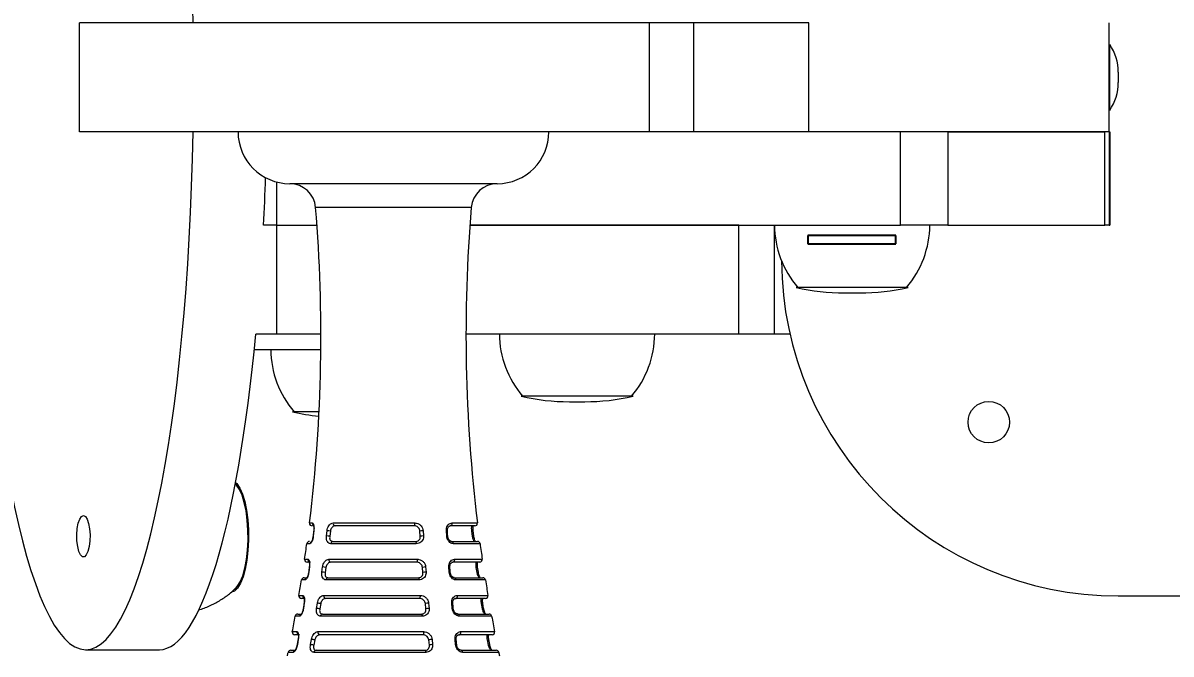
# Model space of a CAD drawing. Header units: millimetres. Extents: x -2841 to 1849, y -2169 to 1822.
# Drawn here: x -402.9 to -181.3, y 60.3 to 182 of the extents above; entities that cross this region are included whole.
import ezdxf

# ---------------------------------------------------------------- set-up
doc = ezdxf.new("R2010")
doc.units = ezdxf.units.MM
for name, color, linetype in [('DIKOM_ОБЪЕКТ', 7, 'Continuous'), ('DIKOM_РАЗМЕР_ЗОНА', 7, 'Continuous'), ('DIKOM_РАЗМЕР_ОБЪЕКТА', 7, 'Continuous')]:
    doc.layers.add(name, color=color, linetype=linetype)
doc.styles.add('style1', font='arialbd.ttf', dxfattribs={"width": 0.8})
doc.dimstyles.new('1-50', dxfattribs={"dimtxt": 300, "dimasz": 200, "dimexe": 100, "dimexo": 0, "dimgap": 100, "dimtad": 1, "dimtxsty": 'style1', "dimcen": 200, "dimclrd": 7, "dimclre": 7, "dimclrt": 7, "dimadec": 1, "dimazin": 2, "dimtfac": 1, "dimtmove": 0, "dimatfit": 2, "dimfxl": 0, "dimlwd": 25, "dimlwe": 18, "dimarcsym": 0})

# ---------------------------------------------------------------- blocks, each defined once
blk = doc.blocks.new('*D2')
at = {"layer": 'Defpoints', "color": 0, "transparency": 16777216}
for p in [(-2051.16, 161.89), (1848.84, 161.89), (1848.84, -2068.87)]:
    blk.add_point(p, dxfattribs=at)
at = {"layer": 'DIKOM_РАЗМЕР_ЗОНА', "color": 7, "lineweight": 18, "transparency": 16777216}
for p, q in [((-2051.16, 161.89), (-2051.16, -2168.87)), ((1848.84, 161.89), (1848.84, -2168.87))]:
    blk.add_line(p, q, dxfattribs=at)
at = {"layer": 'DIKOM_РАЗМЕР_ЗОНА', "color": 7, "lineweight": 25, "transparency": 16777216}
blk.add_line((-1851.16, -2068.87), (1648.84, -2068.87), dxfattribs=at)
at = {"layer": 'DIKOM_РАЗМЕР_ЗОНА', "color": 7, "transparency": 16777216}
for points in [[(-1851.16, -2035.53), (-1851.16, -2102.2), (-2051.16, -2068.87)], [(1648.84, -2035.53), (1648.84, -2102.2), (1848.84, -2068.87)]]:
    blk.add_solid(points, dxfattribs=at)
at = {"layer": 'DIKOM_РАЗМЕР_ЗОНА', "color": 7, "transparency": 16777216, "insert": (-151.16, -1815.59), "char_height": 300, "attachment_point": 5, "style": 'style1'}
blk.add_mtext('{\\fArial|b0|i0|c204|p34;3940}', dxfattribs=at)
blk = doc.blocks.new('*D4')
at = {"layer": 'Defpoints', "color": 0, "transparency": 16777216}
for p in [(-534.23, 182), (408.39, 182), (408.39, -497.87)]:
    blk.add_point(p, dxfattribs=at)
at = {"layer": 'DIKOM_РАЗМЕР_ОБЪЕКТА', "color": 7, "lineweight": 18, "transparency": 16777216}
for p, q in [((-534.23, 182), (-534.23, -597.87)), ((408.39, 182), (408.39, -597.87))]:
    blk.add_line(p, q, dxfattribs=at)
at = {"layer": 'DIKOM_РАЗМЕР_ОБЪЕКТА', "color": 7, "lineweight": 25, "transparency": 16777216}
blk.add_line((-334.23, -497.87), (208.39, -497.87), dxfattribs=at)
at = {"layer": 'DIKOM_РАЗМЕР_ОБЪЕКТА', "color": 7, "transparency": 16777216}
for points in [[(-334.23, -464.53), (-334.23, -531.2), (-534.23, -497.87)], [(208.39, -464.53), (208.39, -531.2), (408.39, -497.87)]]:
    blk.add_solid(points, dxfattribs=at)
at = {"layer": 'DIKOM_РАЗМЕР_ОБЪЕКТА', "color": 7, "transparency": 16777216, "insert": (-43.67, -244.7), "char_height": 300, "attachment_point": 5, "style": 'style1'}
blk.add_mtext('{\\fArial|b0|i0|c204|p34;940}', dxfattribs=at)
blk = doc.blocks.new('*D5')
at = {"layer": 'Defpoints', "color": 0, "transparency": 16777216}
for p in [(-317.14, 297.01), (-840.32, 45.99), (-312.85, 45.99)]:
    blk.add_point(p, dxfattribs=at)
at = {"layer": 'DIKOM_РАЗМЕР_ОБЪЕКТА', "color": 7, "lineweight": 25, "transparency": 16777216}
for p, q in [((-840.32, 497.01), (-840.32, 697.01)), ((-840.32, 297.01), (-840.32, 45.99)), ((-840.32, -154.01), (-840.32, -354.01))]:
    blk.add_line(p, q, dxfattribs=at)
at = {"layer": 'DIKOM_РАЗМЕР_ОБЪЕКТА', "color": 7, "lineweight": 18, "transparency": 16777216}
for p, q in [((-317.14, 297.01), (-940.32, 297.01)), ((-312.85, 45.99), (-940.32, 45.99))]:
    blk.add_line(p, q, dxfattribs=at)
at = {"layer": 'DIKOM_РАЗМЕР_ОБЪЕКТА', "color": 7, "transparency": 16777216}
for points in [[(-873.66, 497.01), (-806.99, 497.01), (-840.32, 297.01)], [(-873.66, -154.01), (-806.99, -154.01), (-840.32, 45.99)]]:
    blk.add_solid(points, dxfattribs=at)
at = {"layer": 'DIKOM_РАЗМЕР_ОБЪЕКТА', "color": 7, "transparency": 16777216, "insert": (-1093.5, 171.5), "char_height": 300, "attachment_point": 5, "rotation": 90, "style": 'style1'}
blk.add_mtext('{\\fArial|b0|i0|c204|p34;260}', dxfattribs=at)
blk = doc.blocks.new('D0A6')
for p, q in [((1.6, 8.5), (0, 8.5)), ((0, 8.5), (0, -8.5)), ((1.6, -8.5), (1.6, 8.5)), ((0, -8.5), (1.6, -8.5))]:
    blk.add_line(p, q)

msp = doc.modelspace()

# ---------------------------------------------------------------- linework, layer by layer
at = {"layer": 'DIKOM_ОБЪЕКТ', "color": 7, "lineweight": 15}
for p, q in [((-392.031, 161), (-392.031, 182)), ((-391.956, 182), (-392.031, 182)), ((-391.795, 182), (-391.956, 182)), ((-391.549, 182), (-391.795, 182)), ((-391.218, 182), (-391.549, 182)), ((-390.802, 182), (-391.218, 182)), ((-389.71, 182), (-390.802, 182)), ((-388.272, 182), (-389.71, 182)), ((-386.488, 182), (-388.272, 182)), ((-384.354, 182), (-386.488, 182)), ((-381.867, 182), (-384.354, 182)), ((-380.492, 182), (-381.867, 182)), ((-379.028, 182), (-380.492, 182)), ((-377.475, 182), (-379.028, 182)), ((-375.833, 182), (-377.475, 182)), ((-374.102, 182), (-375.833, 182)), ((-372.28, 182), (-374.102, 182)), ((-370.37, 182), (-372.28, 182)), ((-368.368, 182), (-370.37, 182)), ((-366.277, 182), (-368.368, 182)), ((-364.096, 182), (-366.277, 182)), ((-361.823, 182), (-364.096, 182)), ((-359.46, 182), (-361.823, 182)), ((-357.004, 182), (-359.46, 182)), ((-354.457, 182), (-357.004, 182)), ((-349.793, 182), (-354.457, 182)), ((-345.19, 182), (-349.793, 182)), ((-340.649, 182), (-345.19, 182)), ((-336.175, 182), (-340.649, 182)), ((-331.769, 182), (-336.175, 182)), ((-329.591, 182), (-331.769, 182)), ((-327.431, 182), (-329.591, 182)), ((-325.29, 182), (-327.431, 182)), ((-323.166, 182), (-325.29, 182)), ((-321.061, 182), (-323.166, 182)), ((-318.975, 182), (-321.061, 182)), ((-316.909, 182), (-318.975, 182)), ((-314.862, 182), (-316.909, 182)), ((-312.834, 182), (-314.862, 182)), ((-310.827, 182), (-312.834, 182)), ((-308.84, 182), (-310.827, 182)), ((-306.873, 182), (-308.84, 182)), ((-304.927, 182), (-306.873, 182)), ((-303.003, 182), (-304.927, 182)), ((-301.099, 182), (-303.003, 182)), ((-299.218, 182), (-301.099, 182)), ((-297.358, 182), (-299.218, 182)), ((-295.52, 182), (-297.358, 182)), ((-293.705, 182), (-295.52, 182)), ((-291.913, 182), (-293.705, 182)), ((-290.143, 182), (-291.913, 182)), ((-288.398, 182), (-290.143, 182)), ((-287.001, 182), (-288.398, 182)), ((-285.459, 182), (-287.001, 182)), ((-281.956, 182), (-285.459, 182)), ((-281.956, 161), (-281.956, 182)), ((-273.412, 182), (-281.956, 182)), ((-273.412, 161), (-273.412, 182)), ((-273.412, 161), (-273.412, 182)), ((-251.214, 182), (-273.412, 182)), ((-251.214, 161), (-251.214, 182)), ((-193.273, 161), (-193.273, 182)), ((-193.158, 165.138), (-193.158, 177.862)), ((-191.5, 172.5), (-191.5, 170.5)), ((-391.956, 161), (-392.031, 161)), ((-391.795, 161), (-391.956, 161)), ((-391.549, 161), (-391.795, 161)), ((-391.218, 161), (-391.549, 161)), ((-390.802, 161), (-391.218, 161)), ((-389.71, 161), (-390.802, 161)), ((-388.272, 161), (-389.71, 161)), ((-386.488, 161), (-388.272, 161)), ((-384.354, 161), (-386.488, 161)), ((-381.867, 161), (-384.354, 161)), ((-380.492, 161), (-381.867, 161)), ((-379.028, 161), (-380.492, 161)), ((-377.475, 161), (-379.028, 161)), ((-375.833, 161), (-377.475, 161)), ((-374.102, 161), (-375.833, 161)), ((-372.28, 161), (-374.102, 161)), ((-370.37, 161), (-372.28, 161)), ((-368.368, 161), (-370.37, 161)), ((-366.277, 161), (-368.368, 161)), ((-364.096, 161), (-366.277, 161)), ((-361.823, 161), (-364.096, 161)), ((-359.46, 161), (-361.823, 161)), ((-357.004, 161), (-359.46, 161)), ((-354.457, 161), (-357.004, 161)), ((-349.793, 161), (-354.457, 161)), ((-345.19, 161), (-349.793, 161)), ((-340.649, 161), (-345.19, 161)), ((-336.175, 161), (-340.649, 161)), ((-331.769, 161), (-336.175, 161)), ((-329.591, 161), (-331.769, 161)), ((-327.431, 161), (-329.591, 161)), ((-325.29, 161), (-327.431, 161)), ((-323.166, 161), (-325.29, 161)), ((-321.061, 161), (-323.166, 161)), ((-318.975, 161), (-321.061, 161)), ((-316.909, 161), (-318.975, 161)), ((-314.862, 161), (-316.909, 161)), ((-312.834, 161), (-314.862, 161)), ((-310.827, 161), (-312.834, 161)), ((-308.84, 161), (-310.827, 161)), ((-306.873, 161), (-308.84, 161)), ((-304.927, 161), (-306.873, 161)), ((-303.003, 161), (-304.927, 161)), ((-301.099, 161), (-303.003, 161)), ((-299.218, 161), (-301.099, 161)), ((-297.358, 161), (-299.218, 161)), ((-295.52, 161), (-297.358, 161)), ((-293.705, 161), (-295.52, 161)), ((-291.913, 161), (-293.705, 161)), ((-290.143, 161), (-291.913, 161)), ((-288.398, 161), (-290.143, 161)), ((-287.001, 161), (-288.398, 161)), ((-285.459, 161), (-287.001, 161)), ((-281.956, 161), (-285.459, 161)), ((-273.412, 161), (-281.956, 161)), ((-251.214, 161), (-273.412, 161)), ((-251.214, 161), (-273.412, 161)), ((-193.273, 161), (-251.214, 161)), ((-233.519, 143), (-233.519, 161)), ((-224.382, 161), (-224.382, 143)), ((-224.382, 161), (-194.122, 161)), ((-194.122, 143), (-194.122, 161)), ((-193.267, 161), (-193.273, 161)), ((-193.273, 161), (-193.259, 161)), ((-193.259, 161), (-193.259, 143)), ((-193.259, 161), (-193.135, 161)), ((-193.135, 161), (-193.135, 143)), ((-353.91, 143), (-353.91, 151.319)), ((-311.406, 151), (-351.406, 151)), ((-316.389, 146.412), (-346.423, 146.412)), ((-353.91, 143), (-356.474, 143)), ((-353.91, 122), (-353.91, 143)), ((-353.91, 143), (-346.16, 143)), ((-264.763, 143), (-316.651, 143)), ((-316.651, 143), (-233.519, 143)), ((-264.763, 122), (-264.763, 143)), ((-257.872, 122), (-257.872, 143)), ((-224.382, 143), (-233.519, 143)), ((-224.382, 143), (-194.122, 143)), ((-193.259, 143), (-194.122, 143)), ((-193.259, 143), (-193.135, 143)), ((-232.068, 131), (-253.668, 131)), ((-244.343, 129.947), (-241.393, 129.947)), ((-353.91, 122), (-357.976, 122)), ((-345.406, 122), (-353.91, 122)), ((-264.763, 122), (-317.405, 122)), ((-257.872, 122), (-264.763, 122)), ((-254.862, 122), (-257.872, 122)), ((-358.269, 119), (-345.418, 119)), ((-285.166, 110), (-306.766, 110)), ((-297.441, 108.947), (-294.491, 108.947)), ((-345.771, 107), (-350.888, 107)), ((-347.608, 85.561), (-347.074, 85.561)), ((-343.01, 85.561), (-327.281, 85.561)), ((-327.407, 85), (-342.655, 85)), ((-315.699, 85), (-320.444, 85)), ((-320.098, 85.561), (-315.203, 85.561)), ((-346.762, 84.063), (-346.875, 83.065)), ((-344.336, 83.065), (-344.222, 84.063)), ((-343.588, 84), (-343.702, 83)), ((-343.118, 82), (-327.145, 82)), ((-326.223, 83), (-326.287, 84)), ((-325.679, 84.063), (-325.614, 83.065)), ((-321.127, 83.065), (-321.191, 84.063)), ((-321.001, 84.03), (-321.001, 84.032)), ((-320.182, 82), (-315.184, 82)), ((-316.154, 83), (-316.268, 84)), ((-315.9, 83.058), (-316.016, 84.056)), ((-347.536, 81.567), (-348.123, 81.567)), ((-327.015, 81.567), (-343.476, 81.567)), ((-314.688, 81.567), (-319.839, 81.567)), ((-348.545, 78.572), (-347.914, 78.572)), ((-347.437, 78), (-348.05, 78)), ((-343.857, 78.572), (-326.797, 78.572)), ((-326.93, 78), (-343.498, 78)), ((-314.761, 78), (-319.967, 78)), ((-319.627, 78.572), (-314.266, 78.572)), ((-347.617, 77.075), (-347.751, 76.076)), ((-347.651, 77.066), (-347.651, 77.065)), ((-345.217, 76.076), (-345.082, 77.075)), ((-344.447, 77), (-344.581, 76)), ((-325.725, 76), (-325.801, 77)), ((-325.189, 77.075), (-325.113, 76.076)), ((-320.635, 76.076), (-320.71, 77.075)), ((-315.275, 76), (-315.41, 77)), ((-315.022, 76.068), (-315.159, 77.066)), ((-315.026, 76.068), (-315.026, 76.066)), ((-348.46, 74.579), (-349.156, 74.579)), ((-348.662, 75), (-347.986, 75)), ((-326.483, 74.579), (-344.407, 74.579)), ((-344.046, 75), (-326.62, 75)), ((-319.657, 75), (-314.149, 75)), ((-313.655, 74.579), (-319.321, 74.579)), ((-349.651, 71.584), (-348.901, 71.584)), ((-348.428, 71), (-349.158, 71)), ((-344.852, 71.584), (-326.229, 71.584)), ((-326.369, 71), (-344.489, 71)), ((-313.653, 71), (-319.407, 71)), ((-319.073, 71.584), (-313.16, 71.584)), ((-191.5, 71.5), (28.5, 71.5)), ((-348.619, 70.086), (-348.775, 69.088)), ((-348.625, 70.342), (-348.662, 70.076)), ((-348.655, 70.076), (-348.655, 70.075)), ((-346.246, 69.088), (-346.09, 70.086)), ((-345.453, 70), (-345.608, 69)), ((-325.144, 69), (-325.232, 70)), ((-324.616, 70.086), (-324.528, 69.088)), ((-320.058, 69.088), (-320.146, 70.086)), ((-314.248, 69), (-314.404, 70)), ((-313.996, 69.079), (-314.154, 70.077)), ((-314, 69.078), (-314, 69.076)), ((-349.532, 67.591), (-350.359, 67.591)), ((-349.867, 68), (-349.062, 68)), ((-325.867, 67.591), (-345.487, 67.591)), ((-345.122, 68), (-326.011, 68)), ((-319.048, 68), (-312.944, 68)), ((-312.452, 67.591), (-318.719, 67.591)), ((-350.927, 64.596), (-350.037, 64.596)), ((-345.995, 64.596), (-325.578, 64.596)), ((-318.435, 64.596), (-311.884, 64.596)), ((-349.568, 64), (-350.436, 64)), ((-349.771, 63.098), (-349.947, 62.1)), ((-349.809, 63.087), (-349.809, 63.085)), ((-347.423, 62.1), (-347.246, 63.098)), ((-346.608, 63), (-346.785, 62)), ((-325.724, 64), (-345.629, 64)), ((-324.478, 62), (-324.579, 63)), ((-323.959, 63.098), (-323.858, 62.1)), ((-319.398, 62.1), (-319.497, 63.098)), ((-312.375, 64), (-318.762, 64)), ((-313.071, 62), (-313.249, 63)), ((-312.821, 62.089), (-313.001, 63.087)), ((-312.825, 62.088), (-312.825, 62.086)), ((-390.805, 61.116), (-376.593, 61.116)), ((-350.753, 60.602), (-351.734, 60.602)), ((-351.244, 61), (-350.287, 61)), ((-325.167, 60.602), (-346.716, 60.602)), ((-346.347, 61), (-325.318, 61)), ((-318.355, 61), (-311.567, 61)), ((-311.077, 60.602), (-318.033, 60.602))]:
    msp.add_line(p, q, dxfattribs=at)
at = {"layer": 'DIKOM_ОБЪЕКТ', "color": 7, "lineweight": 15, "flags": 128}
for points in [[(-361.925, 93.114), (-361.681, 92.87), (-361.12, 92.044), (-360.618, 90.91), (-360.19, 89.506), (-359.853, 87.881), (-359.617, 86.089), (-359.49, 84.193), (-359.476, 82.256), (-359.577, 80.344)], [(-361.874, 93.381), (-361.648, 93.152), (-361.072, 92.302), (-360.555, 91.136), (-360.115, 89.692), (-359.768, 88.02), (-359.525, 86.178), (-359.394, 84.227), (-359.381, 82.234), (-359.484, 80.268)], [(-361.849, 72.955), (-361.547, 73.293), (-360.998, 74.193), (-360.511, 75.394), (-360.104, 76.854), (-359.789, 78.522), (-359.577, 80.344), (-359.476, 82.256), (-359.49, 84.193), (-359.617, 86.089), (-359.853, 87.881), (-360.19, 89.506), (-360.618, 90.91), (-361.12, 92.044), (-361.681, 92.87), (-361.846, 93.042)], [(-391.249, 87), (-390.872, 86.821), (-390.529, 86.303), (-390.249, 85.491), (-390.059, 84.458), (-389.974, 83.295), (-390.003, 82.106), (-390.143, 80.997), (-390.381, 80.065), (-390.696, 79.394), (-391.061, 79.044), (-391.442, 79.045), (-391.807, 79.398), (-392.122, 80.07), (-392.359, 81.003), (-392.498, 82.114), (-392.526, 83.303), (-392.441, 84.465), (-392.25, 85.497), (-391.97, 86.307), (-391.626, 86.823), (-391.249, 87)], [(-320.098, 85.561), (-320.097, 85.455), (-320.111, 85.351), (-320.14, 85.255), (-320.183, 85.169), (-320.238, 85.097), (-320.301, 85.044), (-320.371, 85.011), (-320.444, 85)], [(-346.875, 83.065), (-346.899, 83.062), (-346.907, 83.057), (-346.907, 83.057)], [(-346.762, 84.063), (-346.785, 84.06), (-346.794, 84.056), (-346.794, 84.056)], [(-327.145, 82), (-327.121, 81.992), (-327.099, 81.968), (-327.077, 81.929), (-327.058, 81.877), (-327.042, 81.812), (-327.029, 81.737), (-327.02, 81.655), (-327.015, 81.567)], [(-359.484, 80.268), (-359.702, 78.394), (-360.026, 76.678), (-360.445, 75.177), (-360.946, 73.942), (-361.51, 73.015), (-362.119, 72.429), (-362.471, 72.258)], [(-359.577, 80.344), (-359.789, 78.522), (-360.104, 76.854), (-360.511, 75.394), (-360.998, 74.193), (-361.547, 73.293), (-362.114, 72.739)], [(-319.627, 78.572), (-319.625, 78.465), (-319.638, 78.36), (-319.666, 78.261), (-319.707, 78.173), (-319.761, 78.1), (-319.824, 78.045), (-319.894, 78.011), (-319.967, 78)], [(-347.751, 76.076), (-347.776, 76.073), (-347.785, 76.068), (-347.785, 76.067)], [(-347.617, 77.075), (-347.641, 77.072), (-347.651, 77.066), (-347.651, 77.066)], [(-320.516, 77.038), (-320.516, 77.038), (-320.526, 77.049), (-320.552, 77.059), (-320.592, 77.066), (-320.645, 77.072), (-320.71, 77.075)], [(-320.44, 76.038), (-320.44, 76.039), (-320.45, 76.051), (-320.476, 76.06), (-320.516, 76.068), (-320.569, 76.073), (-320.635, 76.076)], [(-326.62, 75), (-326.596, 74.992), (-326.572, 74.969), (-326.55, 74.932), (-326.53, 74.88), (-326.513, 74.818), (-326.499, 74.745), (-326.489, 74.664), (-326.483, 74.579)], [(-319.073, 71.584), (-319.069, 71.476), (-319.081, 71.368), (-319.107, 71.268), (-319.148, 71.178), (-319.201, 71.103), (-319.264, 71.047), (-319.334, 71.012), (-319.407, 71)], [(-348.775, 69.088), (-348.801, 69.085), (-348.811, 69.078), (-348.811, 69.078)], [(-348.619, 70.086), (-348.645, 70.083), (-348.655, 70.077), (-348.655, 70.076)], [(-319.947, 70.044), (-319.947, 70.045), (-319.958, 70.057), (-319.984, 70.068), (-320.025, 70.077), (-320.08, 70.083), (-320.146, 70.086)], [(-319.859, 69.044), (-319.859, 69.046), (-319.87, 69.059), (-319.896, 69.07), (-319.937, 69.078), (-319.992, 69.085), (-320.058, 69.088)], [(-326.011, 68), (-325.986, 67.992), (-325.961, 67.97), (-325.938, 67.934), (-325.918, 67.884), (-325.9, 67.823), (-325.885, 67.753), (-325.874, 67.674), (-325.867, 67.591)], [(-325.578, 64.596), (-325.575, 64.486), (-325.58, 64.377), (-325.591, 64.274), (-325.609, 64.182), (-325.633, 64.105), (-325.661, 64.048), (-325.692, 64.012), (-325.724, 64)], [(-318.435, 64.596), (-318.429, 64.486), (-318.44, 64.377), (-318.465, 64.274), (-318.505, 64.182), (-318.558, 64.105), (-318.62, 64.048), (-318.689, 64.012), (-318.762, 64)], [(-349.947, 62.1), (-349.974, 62.096), (-349.986, 62.089), (-349.986, 62.088)], [(-349.771, 63.098), (-349.797, 63.094), (-349.809, 63.087), (-349.809, 63.087)], [(-319.294, 63.05), (-319.294, 63.051), (-319.306, 63.065), (-319.333, 63.078), (-319.374, 63.087), (-319.43, 63.094), (-319.497, 63.098)], [(-319.194, 62.05), (-319.194, 62.052), (-319.205, 62.067), (-319.233, 62.079), (-319.275, 62.089), (-319.33, 62.096), (-319.398, 62.1)], [(-325.318, 61), (-325.291, 60.993), (-325.266, 60.971), (-325.242, 60.936), (-325.221, 60.888), (-325.202, 60.829), (-325.187, 60.76), (-325.175, 60.684), (-325.167, 60.602)]]:
    msp.add_lwpolyline(points, dxfattribs=at)
at = {"layer": 'DIKOM_ОБЪЕКТ', "color": 7, "lineweight": 15}
msp.add_circle((-216.5, 105), 4, dxfattribs=at)
for centre, radius, start, end in [((-201, 172.5), 9.5, 0, 34.36083), ((-201, 170.5), 9.5, 325.63917, 0), ((-351.406, 161), 10, 180, 270), ((-311.406, 161), 10, 270, 0), ((-351.406, 146), 5, 4.72815, 90), ((-311.406, 146), 5, 90, 175.27185), ((-644.264, 121.778), 298.859, 353.03951, 4.72815), ((-18.547, 121.778), 298.859, 175.27185, 186.96049), ((-239.191, 143.16), 18.677, 180.49093, 220.62116), ((-246.545, 143.16), 18.677, 319.37884, 359.50907), ((-191.5, 136.5), 65, 180.31787, 270), ((-244.343, 171.783), 41.836, 257.12038, 270), ((-241.393, 171.783), 41.836, 270, 282.87962), ((-292.289, 122.16), 18.677, 180.49093, 220.62116), ((-299.643, 122.16), 18.677, 319.37884, 359.50907), ((-336.411, 119.16), 18.677, 180.49093, 220.62116), ((-297.441, 150.783), 41.836, 257.12038, 270), ((-294.491, 150.783), 41.836, 270, 282.87962), ((-341.563, 147.783), 41.836, 257.12038, 264.16821), ((-347.112, 85.5), 0.5, 173.03951, 270), ((-346.571, 85.499), 0.507, 172.97964, 231.95896), ((-342.556, 85.456), 0.466, 167.00122, 257.75818), ((-327.941, 85.415), 0.676, 322.15998, 12.43754), ((-315.699, 85.5), 0.5, 270, 6.96049), ((-347.628, 81.5), 0.5, 90, 172.26759), ((-344.654, 76.818), 6.255, 81.24848, 87.09185), ((-344.541, 77.644), 6.427, 81.47571, 87.15936), ((-343.05, 81.58), 0.426, 99.19019, 181.65097), ((-325.655, 80.873), 3.191, 90.41912, 101.42174), ((-325.591, 79.954), 3.111, 90.42206, 101.71935), ((-321.139, 83.787), 0.281, 60.60017, 100.66045), ((-321.075, 82.8), 0.27, 59.28799, 101.24989), ((-320.259, 81.587), 0.421, 357.37133, 79.39855), ((-316.317, 84.811), 0.812, 273.4442, 291.62964), ((-316.208, 83.815), 0.817, 273.73652, 291.82221), ((-315.184, 81.5), 0.5, 7.73241, 90), ((-644.264, 121.778), 298.859, 351.68773, 352.26759), ((-347.043, 81.507), 0.497, 113.72362, 173.01223), ((-18.547, 121.778), 298.859, 187.73241, 188.31227), ((-348.05, 78.5), 0.5, 171.68773, 270), ((-347.412, 78.498), 0.507, 171.59898, 232.61598), ((-343.401, 78.46), 0.47, 166.18355, 258.07698), ((-327.445, 78.421), 0.666, 320.72892, 13.09723), ((-314.761, 78.5), 0.5, 270, 8.31227), ((-345.528, 70.812), 5.274, 79.66261, 86.62442), ((-345.394, 71.687), 5.397, 79.8905, 86.68936), ((-325.168, 74.36), 2.714, 90.44255, 103.4881), ((-325.092, 73.419), 2.658, 90.44248, 103.78389), ((-315.464, 77.713), 0.715, 274.34074, 295.10965), ((-315.337, 76.733), 0.736, 274.79663, 294.97104), ((-644.264, 121.778), 298.859, 350.33127, 350.91323), ((-348.662, 74.5), 0.5, 90, 170.91323), ((-347.978, 74.513), 0.487, 90.93279, 172.25), ((-343.983, 74.58), 0.424, 98.47734, 180.19994), ((-319.735, 74.593), 0.414, 358.04522, 79.15807), ((-314.149, 74.5), 0.5, 9.08677, 90), ((-18.547, 121.778), 298.859, 189.08677, 189.66873), ((-349.158, 71.5), 0.5, 170.33127, 270), ((-348.4, 71.498), 0.508, 170.28948, 231.91886), ((-344.394, 71.464), 0.474, 165.33681, 258.43025), ((-326.866, 71.428), 0.656, 319.27855, 13.78695), ((-313.653, 71.5), 0.5, 270, 9.66873), ((-346.549, 64.547), 4.551, 78.07155, 86.17635), ((-346.395, 65.45), 4.646, 78.30231, 86.23662), ((-324.598, 67.718), 2.369, 90.44971, 105.53694), ((-324.509, 66.762), 2.326, 90.44695, 105.83052), ((-314.459, 70.625), 0.627, 275.06273, 298.91297), ((-314.311, 69.647), 0.65, 275.60842, 298.59558), ((-644.264, 121.778), 298.859, 348.96931, 349.55373), ((-349.867, 67.5), 0.5, 90, 169.55373), ((-349.053, 67.516), 0.485, 90.99805, 171.07956), ((-345.065, 67.581), 0.423, 97.79448, 178.711), ((-319.127, 67.6), 0.408, 358.69154, 78.90884), ((-312.944, 67.5), 0.5, 10.44627, 90), ((-18.547, 121.778), 298.859, 190.44627, 191.03069), ((-350.436, 64.5), 0.5, 168.96931, 270), ((-349.537, 64.498), 0.509, 168.96157, 232.49945), ((-345.536, 64.468), 0.477, 164.4732, 258.77154), ((-312.375, 64.5), 0.5, 270, 11.03069), ((-347.72, 58.114), 3.997, 76.47433, 85.74476), ((-347.544, 59.039), 4.07, 76.70529, 85.80239), ((-323.943, 60.992), 2.106, 90.44287, 107.56948), ((-323.842, 60.027), 2.073, 90.43849, 107.86109), ((-313.306, 63.559), 0.562, 275.82684, 302.65563), ((-313.136, 62.578), 0.581, 276.38385, 302.30474), ((-644.264, 121.778), 298.859, 348.06357, 348.18826), ((-351.244, 60.5), 0.5, 90, 168.18826), ((-350.278, 60.518), 0.482, 91.07008, 169.90329), ((-346.295, 60.582), 0.422, 97.14951, 177.1939), ((-318.434, 60.607), 0.401, 359.32434, 78.66556), ((-311.567, 60.5), 0.5, 11.81174, 90), ((-18.547, 121.778), 298.859, 191.81174, 191.93643)]:
    msp.add_arc(centre, radius, start, end, dxfattribs=at)
for centre, start_param, end_param in [((-390.782, 171.116), 4.811534, 9.4242398), ((-390.782, 171.116), 3.1410545, 4.6203325), ((-376.57, 171.116), 4.4539579, 4.539288), ((-376.57, 171.116), 3.1410545, 4.2495657)]:
    msp.add_ellipse(centre, major_axis=(0.023, 110), ratio=0.1890349, start_param=start_param, end_param=end_param, dxfattribs=at)
for points, knots in [([(-347.074, 85.561), (-347.046, 85.554), (-346.971, 85.537), (-346.86, 85.362), (-346.768, 85.024), (-346.724, 84.574), (-346.749, 84.233), (-346.762, 84.063)], [0, 0, 0, 0, 0.138915, 0.3611946, 0.5779397, 0.7896856, 1, 1, 1, 1]), ([(-346.871, 85.122), (-346.869, 85.12), (-346.865, 85.113), (-346.828, 85.016), (-346.788, 84.812), (-346.761, 84.481), (-346.783, 84.201), (-346.794, 84.056)], [0, 0, 0, 0, 0.1043168, 0.2662043, 0.4683064, 0.7229232, 1, 1, 1, 1]), ([(-344.222, 84.063), (-344.209, 84.152), (-344.171, 84.415), (-344.019, 84.834), (-343.747, 85.235), (-343.398, 85.508), (-343.14, 85.543), (-343.01, 85.561)], [0, 0, 0, 0, 0.1103845, 0.3261382, 0.5474542, 0.7729996, 1, 1, 1, 1]), ([(-342.655, 85), (-342.752, 84.988), (-342.946, 84.965), (-343.209, 84.782), (-343.419, 84.514), (-343.54, 84.235), (-343.576, 84.059), (-343.588, 84)], [0, 0, 0, 0, 0.2261491, 0.4513596, 0.6730526, 0.8895176, 1, 1, 1, 1]), ([(-326.287, 84), (-326.309, 84.114), (-326.353, 84.342), (-326.555, 84.641), (-326.836, 84.867), (-327.136, 84.984), (-327.332, 84.996), (-327.407, 85)], [0, 0, 0, 0, 0.2107538, 0.4231385, 0.6399584, 0.8616674, 1, 1, 1, 1]), ([(-327.281, 85.561), (-327.171, 85.554), (-326.887, 85.537), (-326.452, 85.362), (-326.048, 85.024), (-325.761, 84.574), (-325.706, 84.233), (-325.679, 84.063)], [0, 0, 0, 0, 0.138919, 0.3612002, 0.57794, 0.7896841, 1, 1, 1, 1]), ([(-321.191, 84.063), (-321.193, 84.152), (-321.198, 84.415), (-321.093, 84.834), (-320.843, 85.235), (-320.495, 85.508), (-320.231, 85.543), (-320.098, 85.561)], [0, 0, 0, 0, 0.1103796, 0.3261372, 0.5474489, 0.7729967, 1, 1, 1, 1]), ([(-320.991, 84.03), (-320.996, 84.111), (-321.009, 84.312), (-320.924, 84.601), (-320.773, 84.847), (-320.595, 84.983), (-320.497, 84.99), (-320.448, 84.993)], [0, 0, 0, 0, 0.1354661, 0.3400537, 0.5525658, 0.7775909, 1, 1, 1, 1]), ([(-316.268, 84), (-316.284, 84.114), (-316.315, 84.342), (-316.317, 84.641), (-316.292, 84.867), (-316.254, 84.984), (-316.227, 84.996), (-316.217, 85)], [0, 0, 0, 0, 0.2107562, 0.4231339, 0.6399516, 0.8616586, 1, 1, 1, 1]), ([(-316.016, 84.056), (-316.018, 84.072), (-316.042, 84.235), (-316.045, 84.538), (-316.02, 84.846), (-315.992, 84.948), (-315.985, 84.977)], [0, 0, 0, 0, 0.0452515, 0.4407893, 0.8437466, 1, 1, 1, 1]), ([(-346.875, 83.065), (-346.893, 82.939), (-346.934, 82.652), (-347.053, 82.229), (-347.214, 81.862), (-347.389, 81.613), (-347.487, 81.583), (-347.536, 81.567)], [0, 0, 0, 0, 0.1576146, 0.3614971, 0.5688932, 0.7839067, 1, 1, 1, 1]), ([(-346.924, 82.98), (-346.932, 82.906), (-346.959, 82.684), (-347.051, 82.362), (-347.158, 82.095), (-347.243, 81.956), (-347.258, 81.941), (-347.264, 81.934)], [0, 0, 0, 0, 0.1424192, 0.4278851, 0.6646822, 0.8589284, 1, 1, 1, 1]), ([(-346.794, 84.056), (-346.82, 83.823), (-346.857, 83.49), (-346.897, 83.157), (-346.909, 83.057)], [0, 0, 0, 0, 0.7000268, 1, 1, 1, 1]), ([(-343.476, 81.567), (-343.567, 81.576), (-343.77, 81.597), (-344.041, 81.787), (-344.25, 82.121), (-344.363, 82.566), (-344.345, 82.899), (-344.336, 83.065)], [0, 0, 0, 0, 0.1662774, 0.3745128, 0.5829636, 0.7922117, 1, 1, 1, 1]), ([(-343.702, 83), (-343.714, 82.89), (-343.737, 82.669), (-343.671, 82.371), (-343.53, 82.146), (-343.335, 82.02), (-343.185, 82.006), (-343.118, 82)], [0, 0, 0, 0, 0.2104923, 0.4198699, 0.6264204, 0.8330211, 1, 1, 1, 1]), ([(-327.145, 82), (-327.031, 82.01), (-326.806, 82.03), (-326.517, 82.197), (-326.314, 82.444), (-326.216, 82.726), (-326.221, 82.916), (-326.223, 83)], [0, 0, 0, 0, 0.2165641, 0.4295477, 0.6354379, 0.8401341, 1, 1, 1, 1]), ([(-325.614, 83.065), (-325.615, 82.939), (-325.616, 82.652), (-325.777, 82.229), (-326.087, 81.862), (-326.516, 81.613), (-326.848, 81.583), (-327.015, 81.567)], [0, 0, 0, 0, 0.1576156, 0.3614913, 0.5688917, 0.7839004, 1, 1, 1, 1]), ([(-319.839, 81.567), (-319.937, 81.576), (-320.157, 81.597), (-320.502, 81.787), (-320.821, 82.121), (-321.056, 82.566), (-321.104, 82.899), (-321.127, 83.065)], [0, 0, 0, 0, 0.1662829, 0.3745179, 0.5829541, 0.792207, 1, 1, 1, 1]), ([(-320.937, 83.033), (-320.952, 83.266), (-320.974, 83.598), (-320.994, 83.932), (-321, 84.032)], [0, 0, 0, 0, 0.7000293, 1, 1, 1, 1]), ([(-320.206, 82.013), (-320.243, 82.013), (-320.327, 82.013), (-320.522, 82.129), (-320.721, 82.347), (-320.869, 82.647), (-320.935, 82.894), (-320.934, 83.02), (-320.934, 83.032)], [0, 0, 0, 0, 0.1694133, 0.3762861, 0.5688495, 0.7731445, 0.9782223, 1, 1, 1, 1]), ([(-315.753, 82), (-315.774, 82.01), (-315.815, 82.03), (-315.913, 82.197), (-316.015, 82.444), (-316.101, 82.726), (-316.138, 82.916), (-316.154, 83)], [0, 0, 0, 0, 0.2165714, 0.4295455, 0.6354393, 0.8401286, 1, 1, 1, 1]), ([(-315.606, 82.023), (-315.619, 82.045), (-315.659, 82.112), (-315.749, 82.33), (-315.847, 82.663), (-315.884, 82.926), (-315.902, 83.057)], [0, 0, 0, 0, 0.1207909, 0.3840873, 0.6922467, 1, 1, 1, 1]), ([(-347.914, 78.572), (-347.885, 78.566), (-347.808, 78.549), (-347.696, 78.379), (-347.606, 78.04), (-347.568, 77.588), (-347.601, 77.246), (-347.617, 77.075)], [0, 0, 0, 0, 0.1329287, 0.3560803, 0.5744278, 0.7878917, 1, 1, 1, 1]), ([(-347.709, 78.122), (-347.706, 78.118), (-347.7, 78.106), (-347.661, 77.991), (-347.626, 77.77), (-347.611, 77.446), (-347.64, 77.188), (-347.655, 77.066)], [0, 0, 0, 0, 0.1249966, 0.2966922, 0.5055139, 0.7646411, 1, 1, 1, 1]), ([(-345.082, 77.075), (-345.067, 77.164), (-345.023, 77.428), (-344.864, 77.847), (-344.586, 78.248), (-344.238, 78.52), (-343.984, 78.555), (-343.857, 78.572)], [0, 0, 0, 0, 0.111051, 0.3282062, 0.5497615, 0.7741777, 1, 1, 1, 1]), ([(-343.498, 78), (-343.593, 77.988), (-343.783, 77.965), (-344.047, 77.783), (-344.262, 77.515), (-344.391, 77.236), (-344.433, 77.06), (-344.447, 77)], [0, 0, 0, 0, 0.2242327, 0.4481627, 0.6703641, 0.8886534, 1, 1, 1, 1]), ([(-325.801, 77), (-325.826, 77.114), (-325.874, 77.343), (-326.081, 77.644), (-326.366, 77.87), (-326.666, 77.985), (-326.858, 77.996), (-326.93, 78)], [0, 0, 0, 0, 0.2129418, 0.4274141, 0.6459291, 0.8681377, 1, 1, 1, 1]), ([(-326.797, 78.572), (-326.693, 78.566), (-326.413, 78.549), (-325.98, 78.379), (-325.571, 78.04), (-325.278, 77.588), (-325.219, 77.246), (-325.189, 77.075)], [0, 0, 0, 0, 0.1329338, 0.3560952, 0.5744321, 0.7878922, 1, 1, 1, 1]), ([(-320.71, 77.075), (-320.713, 77.164), (-320.721, 77.428), (-320.62, 77.847), (-320.373, 78.248), (-320.027, 78.52), (-319.761, 78.555), (-319.627, 78.572)], [0, 0, 0, 0, 0.1110531, 0.3282049, 0.549757, 0.7741651, 1, 1, 1, 1]), ([(-320.506, 77.036), (-320.512, 77.117), (-320.527, 77.318), (-320.444, 77.609), (-320.293, 77.852), (-320.12, 77.988), (-320.016, 77.983), (-319.966, 77.98)], [0, 0, 0, 0, 0.1362503, 0.3426737, 0.5574977, 0.7862763, 1, 1, 1, 1]), ([(-315.41, 77), (-315.429, 77.114), (-315.468, 77.343), (-315.476, 77.644), (-315.454, 77.87), (-315.415, 77.985), (-315.385, 77.996), (-315.374, 78)], [0, 0, 0, 0, 0.212933, 0.4274011, 0.6459192, 0.8681121, 1, 1, 1, 1]), ([(-315.158, 77.066), (-315.161, 77.083), (-315.188, 77.246), (-315.198, 77.549), (-315.177, 77.855), (-315.151, 77.955), (-315.144, 77.982)], [0, 0, 0, 0, 0.0463691, 0.4430484, 0.846667, 1, 1, 1, 1]), ([(-347.751, 76.076), (-347.772, 75.947), (-347.82, 75.656), (-347.952, 75.233), (-348.123, 74.869), (-348.306, 74.625), (-348.409, 74.594), (-348.46, 74.579)], [0, 0, 0, 0, 0.1637427, 0.3674354, 0.5734055, 0.7862127, 1, 1, 1, 1]), ([(-347.803, 75.991), (-347.814, 75.917), (-347.845, 75.695), (-347.943, 75.375), (-348.063, 75.104), (-348.139, 74.976), (-348.184, 74.936), (-348.174, 74.943), (-348.173, 74.943)], [0, 0, 0, 0, 0.1423666, 0.4280117, 0.6617964, 0.8537054, 0.9972581, 1, 1, 1, 1]), ([(-347.651, 77.066), (-347.682, 76.833), (-347.726, 76.5), (-347.773, 76.167), (-347.787, 76.068)], [0, 0, 0, 0, 0.7000286, 1, 1, 1, 1]), ([(-344.407, 74.579), (-344.495, 74.588), (-344.693, 74.608), (-344.954, 74.796), (-345.153, 75.131), (-345.255, 75.577), (-345.23, 75.91), (-345.217, 76.076)], [0, 0, 0, 0, 0.1634124, 0.3709512, 0.5799983, 0.7907097, 1, 1, 1, 1]), ([(-344.581, 76), (-344.597, 75.889), (-344.627, 75.669), (-344.573, 75.37), (-344.441, 75.145), (-344.255, 75.019), (-344.11, 75.006), (-344.046, 75)], [0, 0, 0, 0, 0.2126655, 0.423843, 0.6308994, 0.8363451, 1, 1, 1, 1]), ([(-326.62, 75), (-326.508, 75.01), (-326.287, 75.03), (-326.005, 75.194), (-325.809, 75.438), (-325.714, 75.721), (-325.722, 75.914), (-325.725, 76)], [0, 0, 0, 0, 0.2136621, 0.4240612, 0.6285416, 0.8333895, 1, 1, 1, 1]), ([(-325.113, 76.076), (-325.112, 75.947), (-325.111, 75.656), (-325.27, 75.233), (-325.573, 74.869), (-325.993, 74.625), (-326.319, 74.594), (-326.483, 74.579)], [0, 0, 0, 0, 0.1637428, 0.3674341, 0.5734122, 0.7862004, 1, 1, 1, 1]), ([(-319.321, 74.579), (-319.418, 74.588), (-319.639, 74.608), (-319.989, 74.796), (-320.314, 75.131), (-320.556, 75.577), (-320.609, 75.91), (-320.635, 76.076)], [0, 0, 0, 0, 0.1634111, 0.3709535, 0.5800103, 0.7907103, 1, 1, 1, 1]), ([(-320.44, 76.038), (-320.458, 76.271), (-320.484, 76.604), (-320.508, 76.938), (-320.515, 77.038)], [0, 0, 0, 0, 0.7000311, 1, 1, 1, 1]), ([(-319.682, 75.013), (-319.72, 75.013), (-319.805, 75.013), (-320.003, 75.127), (-320.206, 75.34), (-320.361, 75.637), (-320.435, 75.888), (-320.435, 76.019), (-320.436, 76.038)], [0, 0, 0, 0, 0.1633381, 0.3664916, 0.5579763, 0.7607551, 0.9668217, 1, 1, 1, 1]), ([(-314.826, 75), (-314.849, 75.01), (-314.894, 75.03), (-315.002, 75.194), (-315.115, 75.438), (-315.212, 75.721), (-315.255, 75.914), (-315.275, 76)], [0, 0, 0, 0, 0.2136811, 0.424055, 0.6285344, 0.8333951, 1, 1, 1, 1]), ([(-314.643, 74.948), (-314.642, 74.948), (-314.64, 74.945), (-314.69, 75.006), (-314.769, 75.146), (-314.876, 75.403), (-314.973, 75.729), (-315.006, 75.964), (-315.021, 76.067)], [0, 0, 0, 0, 0.0639649, 0.1935104, 0.3610091, 0.5688384, 0.8121247, 1, 1, 1, 1]), ([(-369.033, 68.816), (-368.848, 68.864), (-367.946, 69.097), (-366.426, 69.769), (-364.539, 70.809), (-362.997, 71.899), (-362.155, 72.698), (-361.817, 73.019)], [0, 0, 0, 0, 0.0678498, 0.3311293, 0.5865616, 0.8340275, 1, 1, 1, 1]), ([(-348.901, 71.584), (-348.872, 71.578), (-348.792, 71.562), (-348.679, 71.395), (-348.591, 71.056), (-348.56, 70.603), (-348.6, 70.258), (-348.619, 70.086)], [0, 0, 0, 0, 0.1269887, 0.3507729, 0.5706822, 0.7859822, 1, 1, 1, 1]), ([(-348.691, 71.117), (-348.692, 71.119), (-348.7, 71.128), (-348.674, 71.084), (-348.642, 70.957), (-348.614, 70.705), (-348.607, 70.479), (-348.625, 70.343), (-348.625, 70.342)], [0, 0, 0, 0, 0.0226367, 0.1904069, 0.4057295, 0.6770545, 0.99851, 1, 1, 1, 1]), ([(-346.09, 70.086), (-346.073, 70.177), (-346.023, 70.442), (-345.855, 70.861), (-345.573, 71.261), (-345.226, 71.532), (-344.977, 71.566), (-344.852, 71.584)], [0, 0, 0, 0, 0.1126515, 0.3310907, 0.552605, 0.775612, 1, 1, 1, 1]), ([(-344.489, 71), (-344.582, 70.988), (-344.768, 70.965), (-345.032, 70.783), (-345.252, 70.517), (-345.389, 70.238), (-345.436, 70.06), (-345.453, 70)], [0, 0, 0, 0, 0.2220551, 0.4443859, 0.6667862, 0.886807, 1, 1, 1, 1]), ([(-325.232, 70), (-325.258, 70.115), (-325.311, 70.345), (-325.525, 70.647), (-325.814, 70.873), (-326.112, 70.985), (-326.301, 70.996), (-326.369, 71)], [0, 0, 0, 0, 0.2153257, 0.432018, 0.6521697, 0.8745615, 1, 1, 1, 1]), ([(-326.229, 71.584), (-326.13, 71.578), (-325.856, 71.562), (-325.425, 71.395), (-325.011, 71.056), (-324.712, 70.603), (-324.648, 70.258), (-324.616, 70.086)], [0, 0, 0, 0, 0.1269635, 0.3507756, 0.570681, 0.7859836, 1, 1, 1, 1]), ([(-320.146, 70.086), (-320.149, 70.177), (-320.16, 70.442), (-320.063, 70.861), (-319.819, 71.261), (-319.475, 71.532), (-319.208, 71.566), (-319.073, 71.584)], [0, 0, 0, 0, 0.1126506, 0.331092, 0.5526122, 0.7756055, 1, 1, 1, 1]), ([(-319.937, 70.042), (-319.944, 70.123), (-319.961, 70.326), (-319.881, 70.616), (-319.73, 70.86), (-319.53, 71.005), (-319.393, 70.994), (-319.313, 70.988)], [0, 0, 0, 0, 0.1228292, 0.3094472, 0.5039272, 0.7122053, 1, 1, 1, 1]), ([(-314.404, 70), (-314.427, 70.115), (-314.472, 70.345), (-314.488, 70.647), (-314.469, 70.873), (-314.428, 70.985), (-314.395, 70.996), (-314.383, 71)], [0, 0, 0, 0, 0.2153237, 0.4320162, 0.6521618, 0.8745626, 1, 1, 1, 1]), ([(-314.154, 70.076), (-314.157, 70.094), (-314.188, 70.257), (-314.203, 70.56), (-314.187, 70.864), (-314.162, 70.962), (-314.155, 70.988)], [0, 0, 0, 0, 0.0476126, 0.4456836, 0.8498909, 1, 1, 1, 1]), ([(-348.775, 69.088), (-348.8, 68.954), (-348.855, 68.66), (-348.999, 68.237), (-349.18, 67.878), (-349.372, 67.636), (-349.478, 67.606), (-349.532, 67.591)], [0, 0, 0, 0, 0.169702, 0.3733096, 0.5779195, 0.7884768, 1, 1, 1, 1]), ([(-348.831, 69.003), (-348.842, 68.929), (-348.878, 68.707), (-348.985, 68.386), (-349.113, 68.115), (-349.195, 67.986), (-349.242, 67.946), (-349.231, 67.952), (-349.231, 67.953)], [0, 0, 0, 0, 0.142142, 0.4278243, 0.658657, 0.8481106, 0.9914239, 1, 1, 1, 1]), ([(-348.656, 70.076), (-348.691, 69.843), (-348.742, 69.51), (-348.796, 69.178), (-348.812, 69.078)], [0, 0, 0, 0, 0.7000195, 1, 1, 1, 1]), ([(-345.487, 67.591), (-345.571, 67.599), (-345.763, 67.619), (-346.015, 67.805), (-346.204, 68.139), (-346.294, 68.587), (-346.262, 68.921), (-346.246, 69.088)], [0, 0, 0, 0, 0.1598833, 0.3668357, 0.5766796, 0.7890221, 1, 1, 1, 1]), ([(-345.608, 69), (-345.628, 68.889), (-345.666, 68.668), (-345.622, 68.368), (-345.5, 68.143), (-345.323, 68.019), (-345.183, 68.006), (-345.122, 68)], [0, 0, 0, 0, 0.2150716, 0.428256, 0.6359768, 0.8404092, 1, 1, 1, 1]), ([(-326.011, 68), (-325.902, 68.01), (-325.684, 68.03), (-325.409, 68.192), (-325.219, 68.433), (-325.127, 68.716), (-325.139, 68.911), (-325.144, 69)], [0, 0, 0, 0, 0.2106989, 0.4185018, 0.621637, 0.826781, 1, 1, 1, 1]), ([(-324.528, 69.088), (-324.526, 68.954), (-324.522, 68.66), (-324.678, 68.237), (-324.974, 67.878), (-325.386, 67.636), (-325.707, 67.606), (-325.867, 67.591)], [0, 0, 0, 0, 0.1696973, 0.373317, 0.5779149, 0.7884877, 1, 1, 1, 1]), ([(-318.719, 67.591), (-318.816, 67.599), (-319.037, 67.619), (-319.39, 67.805), (-319.723, 68.139), (-319.974, 68.587), (-320.03, 68.921), (-320.058, 69.088)], [0, 0, 0, 0, 0.1598881, 0.3668359, 0.5766799, 0.7890187, 1, 1, 1, 1]), ([(-319.859, 69.044), (-319.88, 69.277), (-319.91, 69.61), (-319.938, 69.944), (-319.946, 70.044)], [0, 0, 0, 0, 0.7000281, 1, 1, 1, 1]), ([(-319.073, 68.013), (-319.112, 68.013), (-319.2, 68.013), (-319.407, 68.129), (-319.623, 68.353), (-319.783, 68.663), (-319.854, 68.908), (-319.856, 69.033), (-319.857, 69.044)], [0, 0, 0, 0, 0.1577992, 0.3573672, 0.5684807, 0.7712208, 0.9797853, 1, 1, 1, 1]), ([(-313.75, 68), (-313.775, 68.01), (-313.826, 68.03), (-313.942, 68.192), (-314.065, 68.433), (-314.174, 68.716), (-314.225, 68.911), (-314.248, 69)], [0, 0, 0, 0, 0.2107145, 0.418504, 0.6216351, 0.8267882, 1, 1, 1, 1]), ([(-313.583, 67.956), (-313.584, 67.957), (-313.588, 67.96), (-313.65, 68.036), (-313.742, 68.197), (-313.857, 68.474), (-313.952, 68.789), (-313.982, 69), (-313.993, 69.077)], [0, 0, 0, 0, 0.0915402, 0.2243688, 0.4012388, 0.6123268, 0.8575988, 1, 1, 1, 1]), ([(-350.037, 64.596), (-350.008, 64.59), (-349.926, 64.575), (-349.811, 64.411), (-349.725, 64.072), (-349.701, 63.617), (-349.747, 63.271), (-349.771, 63.098)], [0, 0, 0, 0, 0.1210551, 0.3452822, 0.5667248, 0.7839711, 1, 1, 1, 1]), ([(-347.246, 63.098), (-347.227, 63.19), (-347.17, 63.457), (-346.995, 63.877), (-346.708, 64.274), (-346.362, 64.543), (-346.118, 64.578), (-345.995, 64.596)], [0, 0, 0, 0, 0.1151172, 0.334693, 0.5559243, 0.7773026, 1, 1, 1, 1]), ([(-325.578, 64.596), (-325.483, 64.59), (-325.215, 64.575), (-324.786, 64.411), (-324.367, 64.072), (-324.061, 63.617), (-323.993, 63.271), (-323.959, 63.098)], [0, 0, 0, 0, 0.1210587, 0.345272, 0.5667227, 0.7839685, 1, 1, 1, 1]), ([(-319.497, 63.098), (-319.502, 63.19), (-319.516, 63.457), (-319.422, 63.877), (-319.181, 64.274), (-318.839, 64.543), (-318.57, 64.578), (-318.435, 64.596)], [0, 0, 0, 0, 0.1151154, 0.3346904, 0.5559094, 0.7772807, 1, 1, 1, 1]), ([(-349.947, 62.1), (-349.976, 61.962), (-350.039, 61.665), (-350.195, 61.241), (-350.386, 60.886), (-350.586, 60.647), (-350.697, 60.617), (-350.753, 60.602)], [0, 0, 0, 0, 0.1755092, 0.3791287, 0.5824099, 0.7907735, 1, 1, 1, 1]), ([(-349.809, 63.087), (-349.85, 62.853), (-349.908, 62.52), (-349.969, 62.188), (-349.987, 62.088)], [0, 0, 0, 0, 0.700027, 1, 1, 1, 1]), ([(-349.823, 64.113), (-349.825, 64.115), (-349.831, 64.123), (-349.803, 64.067), (-349.772, 63.918), (-349.752, 63.645), (-349.763, 63.343), (-349.803, 63.145), (-349.815, 63.086)], [0, 0, 0, 0, 0.0402944, 0.1891484, 0.3721511, 0.6109912, 0.8834942, 1, 1, 1, 1]), ([(-346.716, 60.602), (-346.796, 60.611), (-346.982, 60.63), (-347.225, 60.813), (-347.404, 61.147), (-347.483, 61.597), (-347.443, 61.932), (-347.423, 62.1)], [0, 0, 0, 0, 0.1557636, 0.3622272, 0.5730016, 0.7871585, 1, 1, 1, 1]), ([(-345.629, 64), (-345.72, 63.988), (-345.902, 63.965), (-346.166, 63.784), (-346.39, 63.519), (-346.536, 63.24), (-346.589, 63.061), (-346.608, 63)], [0, 0, 0, 0, 0.2195857, 0.4400664, 0.6623764, 0.8840378, 1, 1, 1, 1]), ([(-324.579, 63), (-324.607, 63.115), (-324.664, 63.347), (-324.883, 63.649), (-325.177, 63.876), (-325.474, 63.986), (-325.659, 63.996), (-325.724, 64)], [0, 0, 0, 0, 0.2178798, 0.4369112, 0.658626, 0.8809081, 1, 1, 1, 1]), ([(-323.858, 62.1), (-323.855, 61.962), (-323.848, 61.665), (-324.001, 61.241), (-324.291, 60.886), (-324.694, 60.647), (-325.009, 60.617), (-325.167, 60.602)], [0, 0, 0, 0, 0.1755122, 0.3791335, 0.5824036, 0.7907621, 1, 1, 1, 1]), ([(-318.033, 60.602), (-318.128, 60.611), (-318.35, 60.63), (-318.707, 60.813), (-319.048, 61.147), (-319.306, 61.597), (-319.367, 61.932), (-319.398, 62.1)], [0, 0, 0, 0, 0.1557577, 0.3622077, 0.5729888, 0.787153, 1, 1, 1, 1]), ([(-319.284, 63.048), (-319.292, 63.129), (-319.311, 63.333), (-319.233, 63.623), (-319.082, 63.866), (-318.887, 64.005), (-318.744, 63.994), (-318.663, 63.987)], [0, 0, 0, 0, 0.1242568, 0.3135994, 0.5110618, 0.7237312, 1, 1, 1, 1]), ([(-319.194, 62.05), (-319.218, 62.283), (-319.252, 62.616), (-319.284, 62.95), (-319.293, 63.05)], [0, 0, 0, 0, 0.7000345, 1, 1, 1, 1]), ([(-318.381, 61.013), (-318.42, 61.013), (-318.51, 61.013), (-318.72, 61.127), (-318.939, 61.347), (-319.107, 61.653), (-319.185, 61.903), (-319.189, 62.033), (-319.19, 62.049)], [0, 0, 0, 0, 0.1527252, 0.348741, 0.5568944, 0.7590845, 0.9685755, 1, 1, 1, 1]), ([(-313.249, 63), (-313.275, 63.115), (-313.328, 63.347), (-313.351, 63.649), (-313.334, 63.876), (-313.292, 63.986), (-313.255, 63.996), (-313.243, 64)], [0, 0, 0, 0, 0.2178815, 0.4369089, 0.6586322, 0.8809017, 1, 1, 1, 1]), ([(-313, 63.086), (-313.004, 63.104), (-313.039, 63.269), (-313.058, 63.559), (-313.048, 63.867), (-313.024, 63.971), (-313.015, 64.01)], [0, 0, 0, 0, 0.0476654, 0.4369367, 0.7924888, 1, 1, 1, 1]), ([(-312.371, 60.961), (-312.376, 60.965), (-312.386, 60.973), (-312.461, 61.066), (-312.565, 61.245), (-312.688, 61.54), (-312.782, 61.843), (-312.81, 62.032), (-312.819, 62.087)], [0, 0, 0, 0, 0.1169505, 0.2527031, 0.4367675, 0.650951, 0.898195, 1, 1, 1, 1]), ([(-350.007, 62.015), (-350.02, 61.941), (-350.061, 61.718), (-350.176, 61.397), (-350.312, 61.126), (-350.4, 60.995), (-350.45, 60.954), (-350.439, 60.961), (-350.438, 60.961)], [0, 0, 0, 0, 0.1417939, 0.4274289, 0.6554257, 0.8424354, 0.9852209, 1, 1, 1, 1]), ([(-346.785, 62), (-346.808, 61.889), (-346.854, 61.667), (-346.821, 61.366), (-346.71, 61.141), (-346.541, 61.018), (-346.406, 61.005), (-346.347, 61)], [0, 0, 0, 0, 0.2176685, 0.4330448, 0.6416317, 0.8450227, 1, 1, 1, 1]), ([(-325.318, 61), (-325.21, 61.01), (-324.997, 61.029), (-324.729, 61.19), (-324.545, 61.429), (-324.457, 61.712), (-324.471, 61.908), (-324.478, 62)], [0, 0, 0, 0, 0.2077159, 0.4129169, 0.6147466, 0.8202942, 1, 1, 1, 1]), ([(-312.524, 61), (-312.552, 61.01), (-312.607, 61.029), (-312.733, 61.19), (-312.866, 61.429), (-312.986, 61.712), (-313.044, 61.908), (-313.071, 62)], [0, 0, 0, 0, 0.2077148, 0.4129247, 0.6147393, 0.8202987, 1, 1, 1, 1])]:
    msp.add_open_spline(points, degree=3, knots=knots, dxfattribs=at)

# ---------------------------------------------------------------- block references
at = {"layer": 'DIKOM_ОБЪЕКТ', "color": 7, "lineweight": 15, "rotation": 270}
msp.add_blockref('D0A6', (-242.904, 141), dxfattribs=at)

# ---------------------------------------------------------------- dimensions: what is measured, and where the dimension line sits
at = {"layer": 'DIKOM_РАЗМЕР_ЗОНА'}
dim = msp.add_linear_dim(base=(1848.842, -2068.868), p1=(-2051.158, 161.89), p2=(1848.842, 161.89), text='{\\fArial|b0|i0|c204|p34;3940}', dimstyle='1-50', dxfattribs=at)
dim.commit()
dim.dimension.update_dxf_attribs({"geometry": '*D2', "text_midpoint": (-151.158, -2068.868), "dimtype": 160})
at = {"layer": 'DIKOM_РАЗМЕР_ОБЪЕКТА'}
dim = msp.add_linear_dim(base=(-840.324, 45.987), p1=(-317.136, 297.013), p2=(-312.853, 45.987), angle=90, text='{\\fArial|b0|i0|c204|p34;260}', dimstyle='1-50', dxfattribs=at)
dim.commit()
dim.dimension.update_dxf_attribs({"geometry": '*D5', "text_midpoint": (-840.324, 171.5), "dimtype": 160})
dim = msp.add_linear_dim(base=(408.387, -497.868), p1=(-534.233, 182), p2=(408.387, 182), text='{\\fArial|b0|i0|c204|p34;940}', dimstyle='1-50', dxfattribs=at)
dim.commit()
dim.dimension.update_dxf_attribs({"geometry": '*D4', "text_midpoint": (-43.674, -497.868), "dimtype": 160})

doc.saveas('drawing.dxf')
